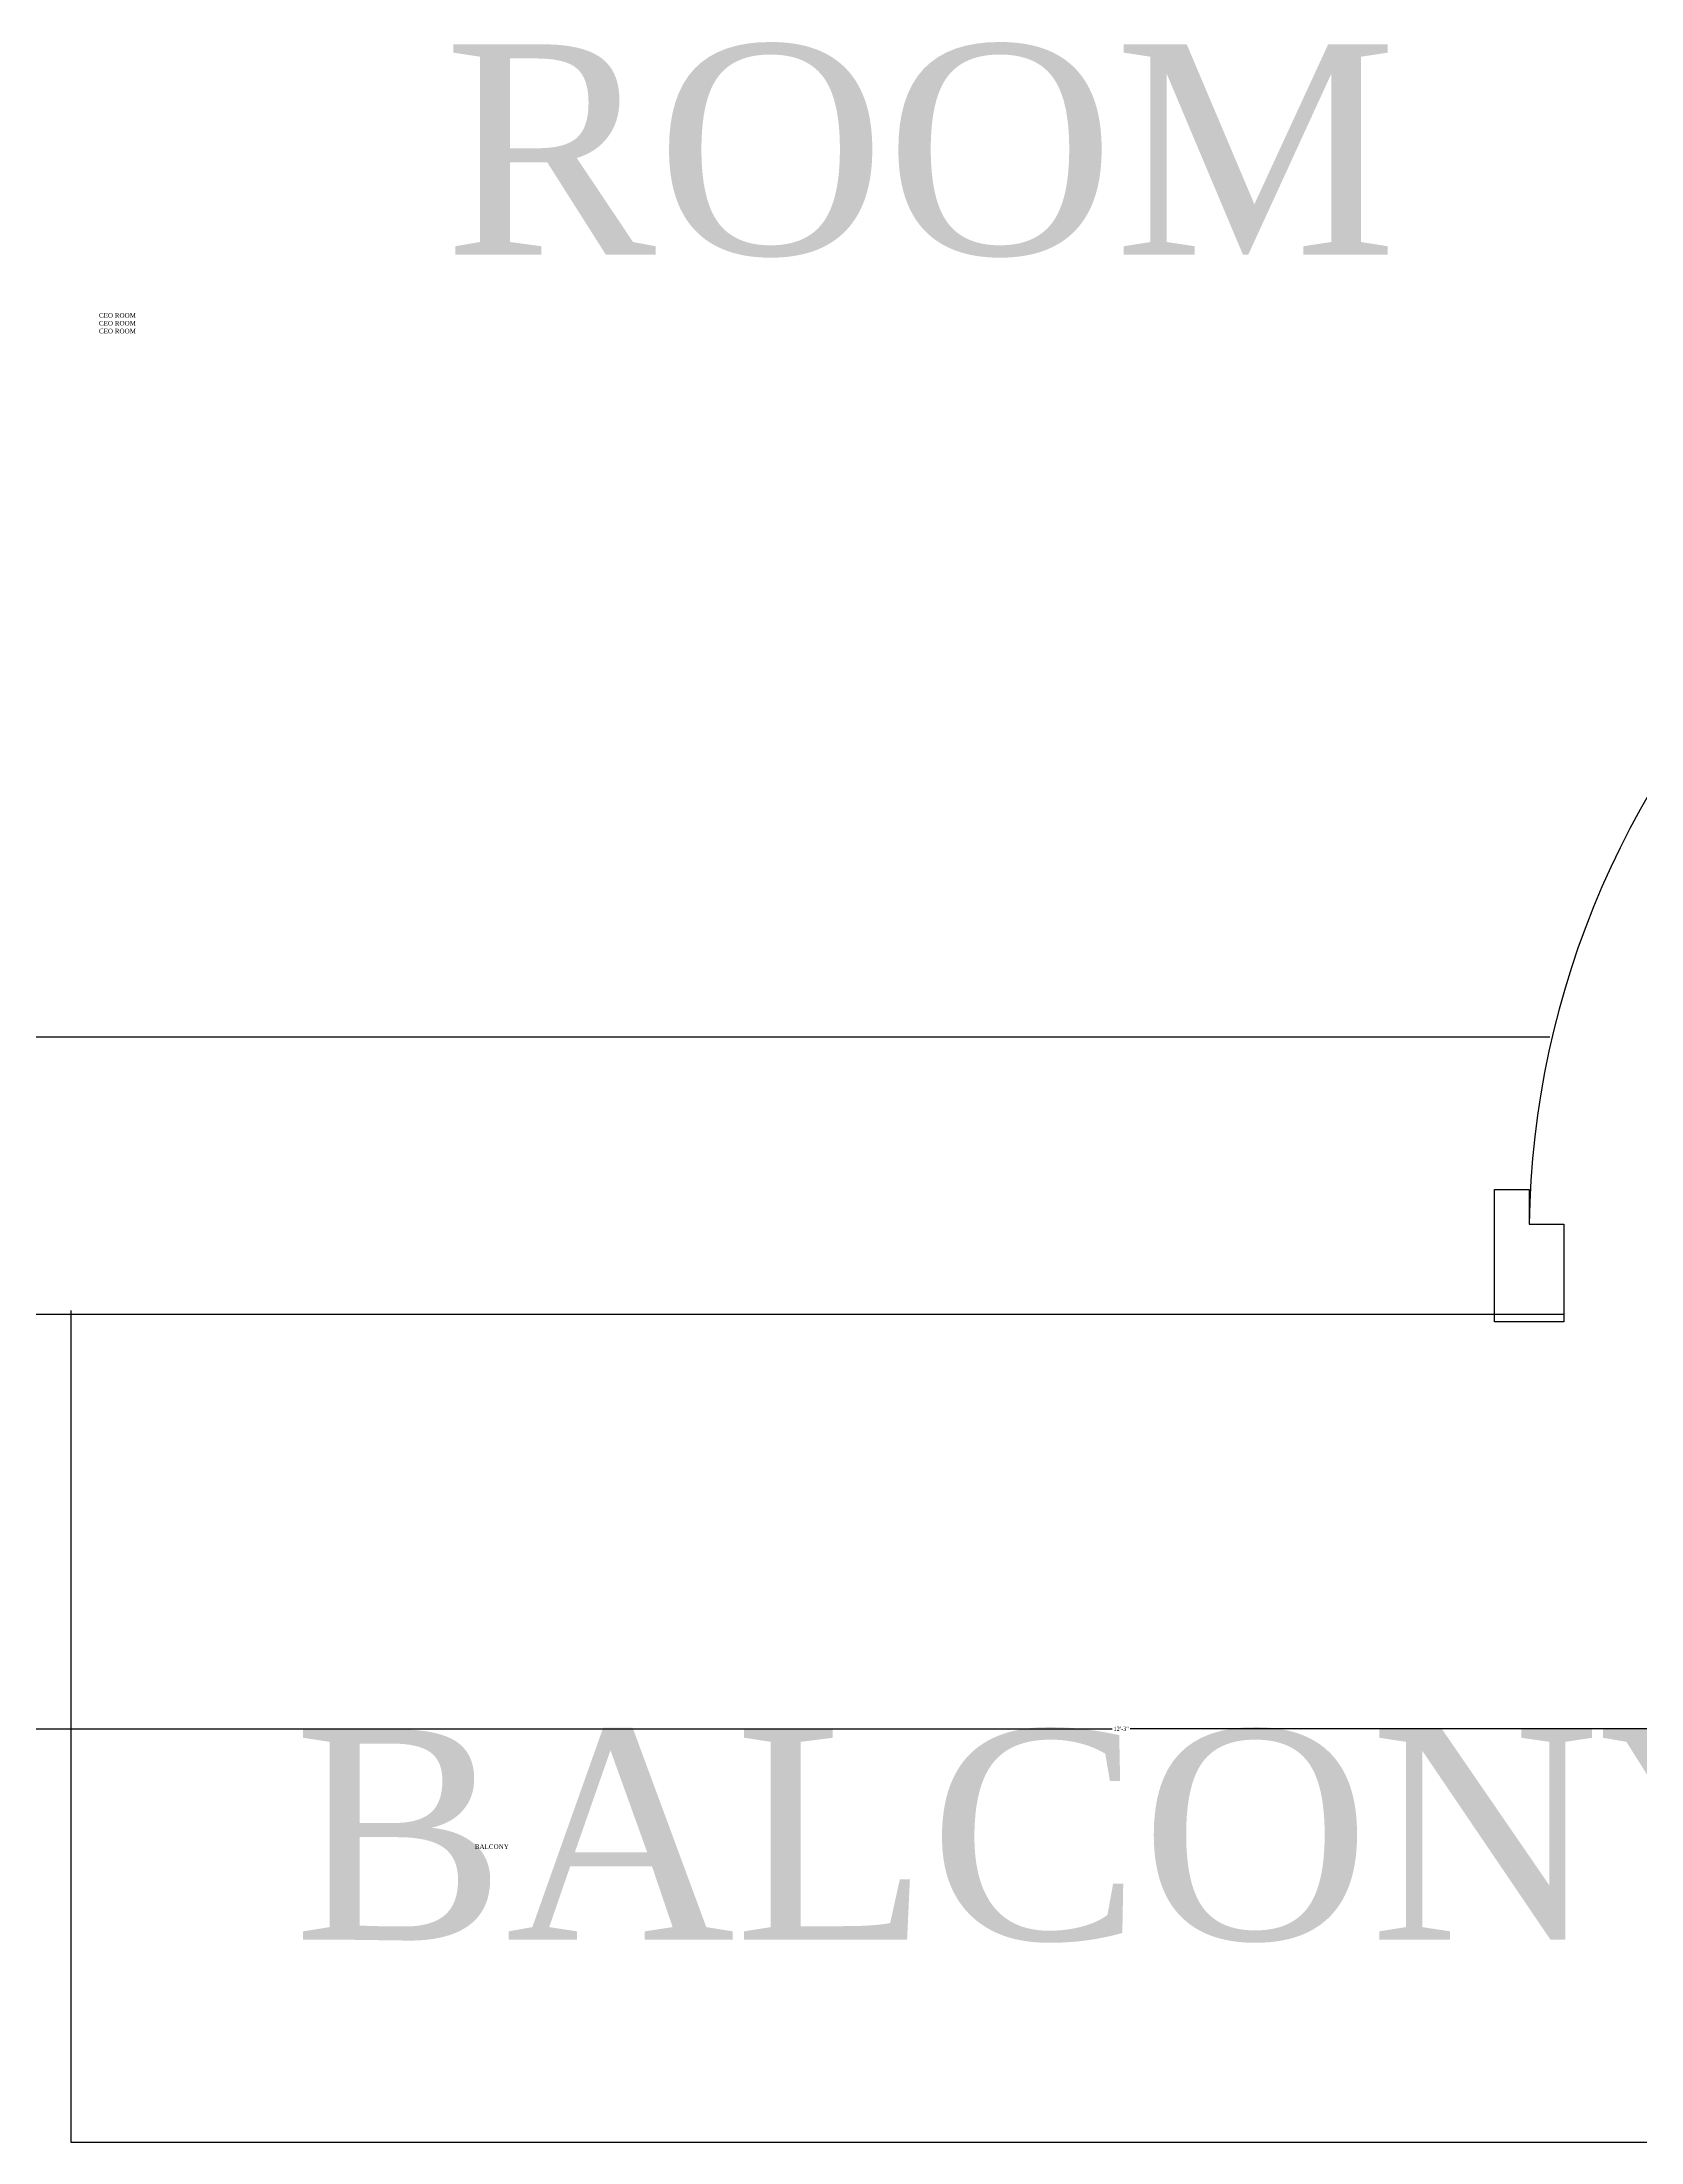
# Model space of a CAD drawing. Header units: inches. Extents: x -172 to 508, y -11 to 308.
# Drawn here: x -105.7 to -36.4, y -11 to 80 of the extents above; entities that cross this region are included whole.
import ezdxf

# ---------------------------------------------------------------- set-up
doc = ezdxf.new("R2010")
doc.units = ezdxf.units.IN
doc.header["$MEASUREMENT"] = 0
doc.styles.get("Standard").update_dxf_attribs({"font": 'times.ttf'})
doc.dimstyles.get("Standard").update_dxf_attribs({"dimtxt": 0.18, "dimasz": 0.18, "dimexe": 0.18, "dimexo": 0.0625, "dimgap": 0.09, "dimtad": 0, "dimtih": 1, "dimtoh": 1, "dimdec": 1, "dimzin": 0, "dimdsep": 46, "dimlunit": 4, "dimtxsty": 'Standard', "dimcen": 0.09, "dimadec": 0, "dimazin": 0, "dimtfac": 1, "dimtdec": 1, "dimtofl": 0, "dimtmove": 0, "dimatfit": 3, "dimfxl": 1, "dimtolj": 1, "dimtzin": 0, "dimarcsym": 0})

# ---------------------------------------------------------------- blocks, each defined once
blk = doc.blocks.new('door')
at = {"color": 1}
for p, q in [((236.531, 100.62), (236.531, 136.62)), ((236.531, 136.62), (236.531, 118.62)), ((236.531, 100.62), (236.531, 136.62)), ((236.531, 136.62), (236.531, 118.62)), ((196.031, 100.62), (197.531, 100.62)), ((196.031, 94.899), (196.031, 100.62)), ((197.531, 100.62), (197.531, 99.12)), ((238.031, 100.62), (236.531, 100.62)), ((236.531, 100.62), (236.531, 99.12)), ((238.031, 94.899), (238.031, 100.62)), ((238.031, 94.899), (238.031, 100.62)), ((197.531, 99.12), (199.031, 99.12)), ((199.031, 99.12), (199.031, 94.899)), ((236.531, 99.12), (235.031, 99.12)), ((235.031, 99.12), (235.031, 94.899)), ((236.531, 99.12), (235.031, 99.12)), ((235.031, 99.12), (235.031, 94.899)), ((199.031, 94.899), (196.031, 94.899)), ((235.031, 94.899), (238.031, 94.899))]:
    blk.add_line(p, q, dxfattribs=at)
blk.add_arc((235.604, 98.554), 38.078, 88.6055, 179.1479, dxfattribs=at)
blk.add_arc((235.604, 98.554), 38.078, 88.6055, 179.1479, dxfattribs=at)
blk = doc.blocks.new('*D17')
at = {"color": 0, "lineweight": -2}
for p, q in [((-132.493, 25.702), (-132.493, 6.733)), ((14.601, 25.702), (14.601, 6.733)), ((-132.313, 6.913), (-59.334, 6.913)), ((14.421, 6.913), (-58.559, 6.913))]:
    blk.add_line(p, q, dxfattribs=at)
at = {"color": 0}
for points in [[(-132.313, 6.943), (-132.313, 6.883), (-132.493, 6.913)], [(14.421, 6.943), (14.421, 6.883), (14.601, 6.913)]]:
    blk.add_solid(points, dxfattribs=at)
at = {"layer": 'Defpoints', "color": 0}
for p in [(-132.493, 25.764), (14.601, 25.764), (14.601, 6.913)]:
    blk.add_point(p, dxfattribs=at)
at = {"color": 0, "insert": (-58.946, 6.913), "char_height": 0.18, "attachment_point": 5}
blk.add_mtext('\\A1;12\'-3"', dxfattribs=at)

msp = doc.modelspace()

# ---------------------------------------------------------------- linework, layer by layer
for p, q in [((-131.924, 36.871), (-40.391, 36.871)), ((-131.924, 24.871), (-39.783, 24.871)), ((-104.417, 25.021), (-104.417, -10.979)), ((-104.417, -10.979), (1.486, -10.979))]:
    msp.add_line(p, q)

# ---------------------------------------------------------------- block references
msp.add_blockref('door', (-238.814, -70.357))

# ---------------------------------------------------------------- texts
for s, height, p in [('ROOM', 9.1024, (-88.255, 70.751)), ('CEO ROOM', 0.2, (-103.204, 68.017)), ('CEO ROOM', 0.2, (-103.204, 67.677)), ('CEO ROOM', 0.2, (-103.204, 67.338)), ('BALCONY', 9.1024, (-94.764, -2.217)), ('BALCONY', 0.2, (-86.933, 1.713))]:
    msp.add_text(s, height=height).set_placement(p)

# ---------------------------------------------------------------- dimensions: what is measured, and where the dimension line sits
at = {"color": 6}
dim = msp.add_linear_dim(base=(14.601, 6.913), p1=(-132.493, 25.764), p2=(14.601, 25.764), dimstyle='Standard', dxfattribs=at)
dim.commit()
dim.dimension.update_dxf_attribs({"geometry": '*D17', "text_midpoint": (-58.946, 6.913)})

doc.saveas('drawing.dxf')
